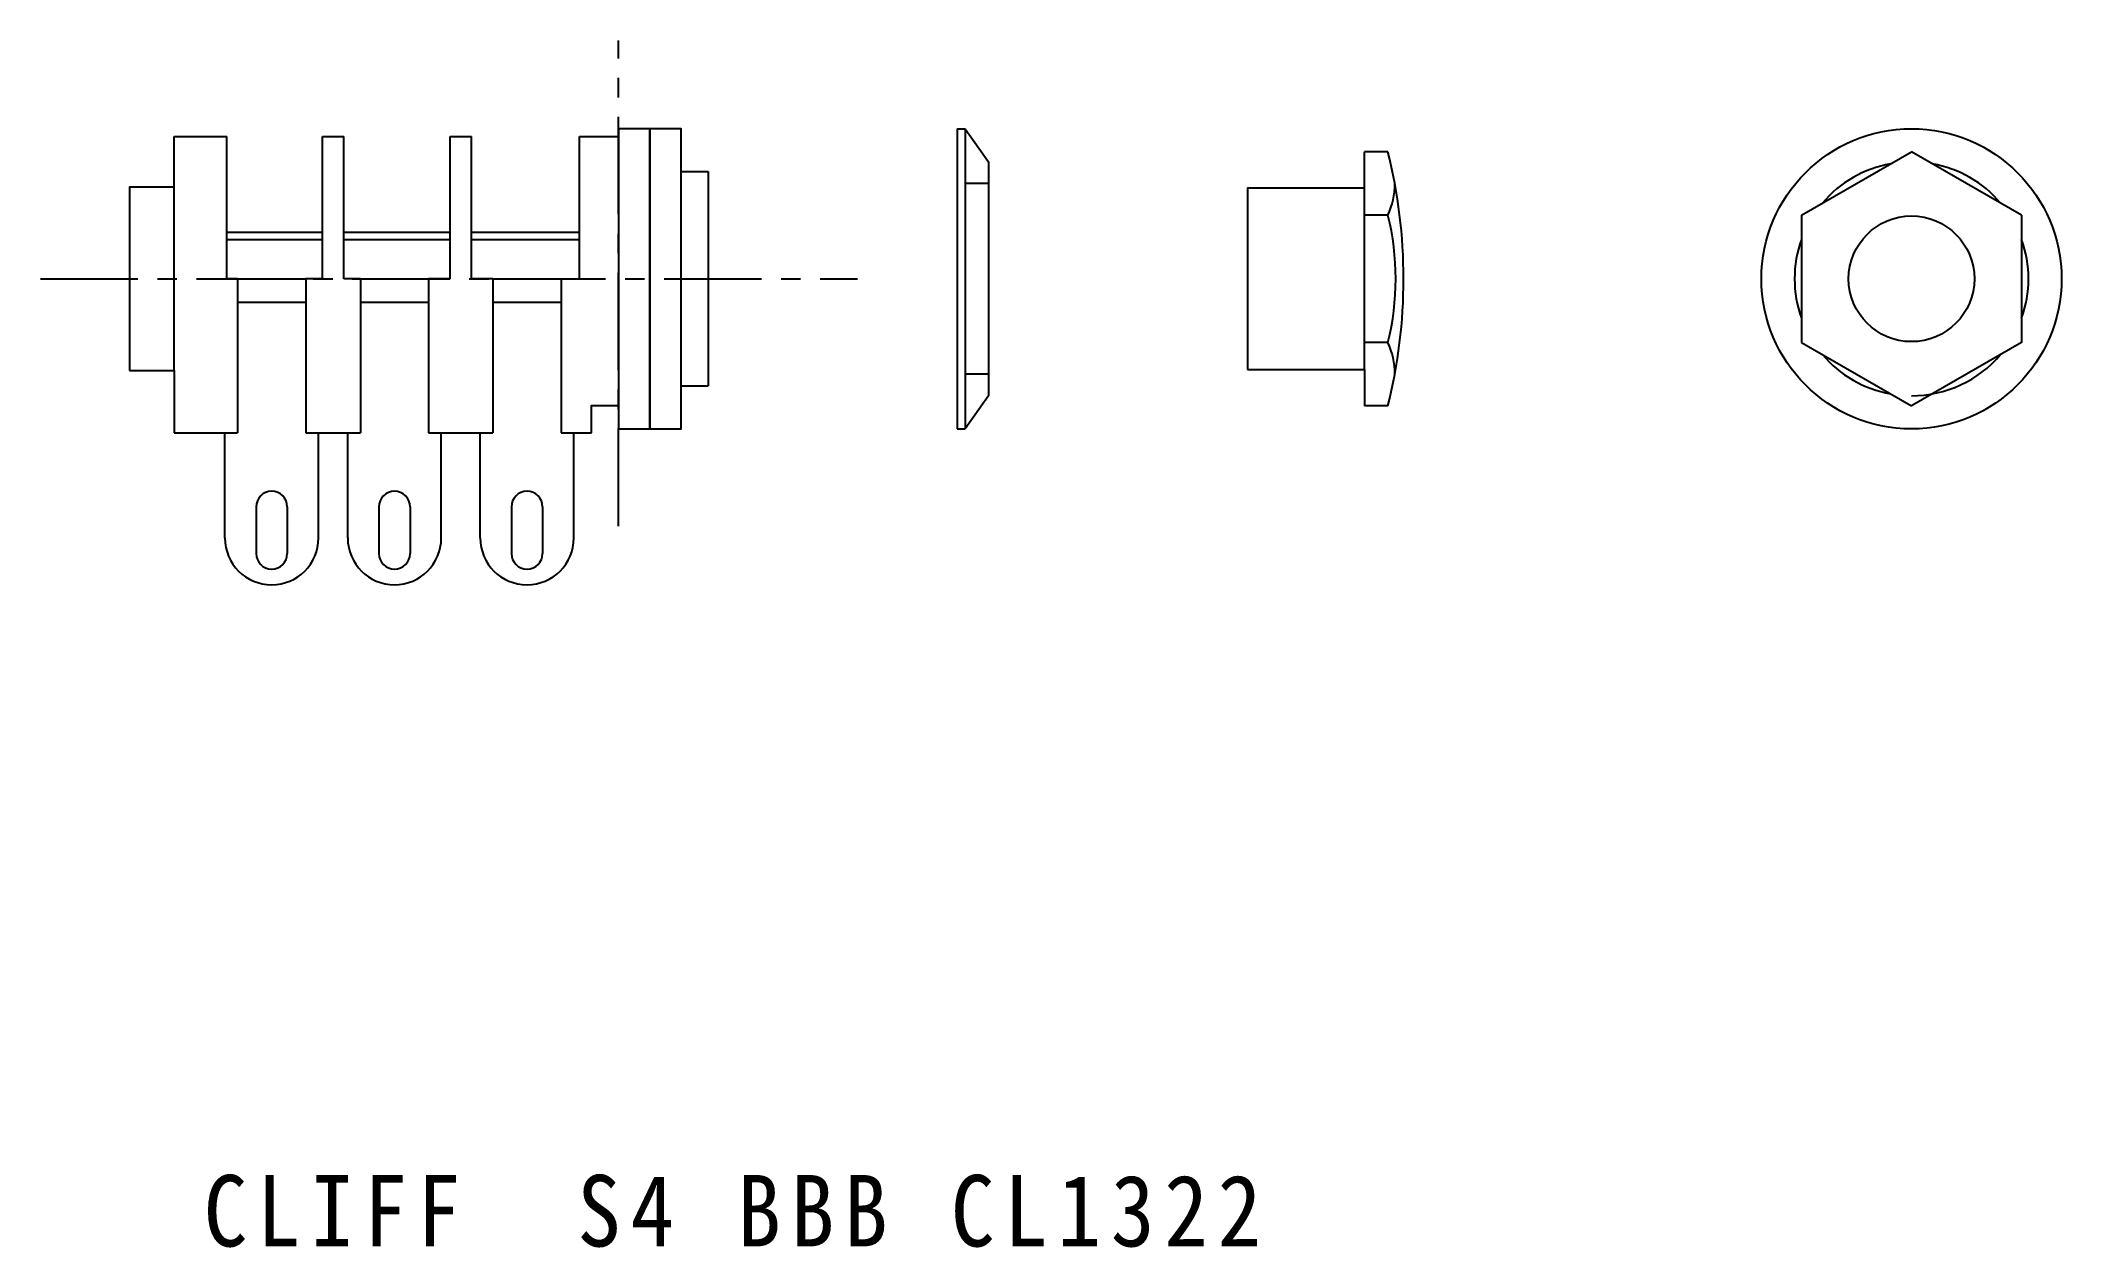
# Model space of a CAD drawing. Units: millimetres on the paper. Extents: x -128 to -24, y -48 to 14.
import ezdxf

# ---------------------------------------------------------------- set-up
doc = ezdxf.new("R2010")
doc.units = ezdxf.units.MM
doc.linetypes.add('CHAIN1', pattern=[8, 5, -1, 1, -1])
doc.linetypes.add('DASHED1', pattern=[1.8, 1.2, -0.6])
doc.layers.add('0-0_OUTLINE1', color=3, linetype='Continuous')
doc.layers.add('0-5', color=4, linetype='CHAIN1')
doc.styles.add('ＭＳ ゴシック', font='')
doc.styles.get('ＭＳ ゴシック').set_extended_font_data('MS Gothic')

msp = doc.modelspace()

# ---------------------------------------------------------------- linework, layer by layer
at = {"layer": '0-0_OUTLINE1'}
for p, q in [((-120.639, 6.323), (-120.639, 8.923)), ((-120.639, 8.923), (-117.939, 8.923)), ((-117.939, 1.623), (-117.939, 8.923)), ((-113.039, 8.923), (-111.939, 8.923)), ((-113.039, 1.623), (-113.039, 8.923)), ((-111.939, 1.623), (-111.939, 8.923)), ((-106.489, 8.923), (-105.389, 8.923)), ((-106.489, 1.623), (-106.489, 8.923)), ((-105.389, 1.623), (-105.389, 8.923)), ((-99.839, 8.923), (-97.839, 8.923)), ((-99.839, 1.623), (-99.839, 8.923)), ((-97.839, 8.923), (-97.839, -4.877)), ((-80.462, 9.323), (-80.462, -6.077)), ((-80.462, 9.323), (-80.062, 9.323)), ((-80.062, 9.323), (-80.062, -6.077)), ((-80.062, 9.323), (-78.862, 7.623)), ((-78.862, 7.623), (-78.862, -4.377)), ((-59.566, 6.273), (-59.566, 8.147)), ((-58.366, 8.147), (-59.566, 8.147)), ((-37.154, 4.885), (-31.504, 8.147)), ((-25.854, 4.885), (-31.504, 8.147)), ((-94.639, 7.123), (-93.239, 7.123)), ((-93.239, 7.123), (-93.239, -3.877)), ((-59.566, -3.027), (-59.566, 6.273)), ((-58.366, 4.885), (-59.566, 4.885)), ((-37.154, 4.885), (-37.154, -1.639)), ((-117.939, 4.023), (-113.039, 4.023)), ((-113.039, 3.623), (-117.939, 3.623)), ((-111.939, 4.023), (-106.489, 4.023)), ((-106.489, 3.623), (-111.939, 3.623)), ((-105.389, 4.023), (-99.839, 4.023)), ((-99.839, 3.623), (-105.389, 3.623)), ((-117.389, 1.623), (-117.939, 1.623)), ((-117.389, 1.623), (-117.389, -6.277)), ((-117.389, 1.623), (-113.889, 1.623)), ((-113.889, 1.623), (-113.889, -6.277)), ((-113.039, 1.623), (-113.889, 1.623)), ((-111.089, 1.623), (-111.939, 1.623)), ((-111.089, 1.623), (-111.089, -6.277)), ((-111.089, 1.623), (-107.589, 1.623)), ((-107.589, 1.623), (-107.589, -6.277)), ((-106.489, 1.623), (-107.589, 1.623)), ((-104.289, 1.623), (-105.389, 1.623)), ((-104.289, 1.623), (-104.289, -6.277)), ((-104.289, 1.623), (-100.789, 1.623)), ((-100.789, 1.623), (-100.789, -6.277)), ((-100.789, 1.623), (-99.839, 1.623)), ((-117.389, 0.423), (-113.889, 0.423)), ((-111.089, 0.423), (-107.589, 0.423)), ((-104.289, 0.423), (-100.789, 0.423)), ((-58.366, -1.639), (-59.566, -1.639)), ((-37.154, -1.639), (-31.504, -4.901)), ((-120.639, -3.077), (-120.639, -6.277)), ((-65.566, -3.027), (-59.566, -3.027)), ((-59.566, -3.027), (-59.566, -4.901)), ((-94.639, -3.877), (-93.239, -3.877)), ((-78.862, -4.377), (-80.062, -6.077)), ((-58.366, -4.901), (-59.566, -4.901)), ((-80.462, -6.077), (-80.062, -6.077)), ((-120.639, -6.277), (-117.389, -6.277)), ((-118.039, -11.677), (-118.039, -6.277)), ((-113.889, -6.277), (-111.089, -6.277)), ((-113.239, -11.677), (-113.239, -6.277)), ((-111.739, -11.677), (-111.739, -6.277)), ((-107.589, -6.277), (-104.289, -6.277)), ((-106.939, -11.677), (-106.939, -6.277)), ((-104.939, -11.677), (-104.939, -6.277)), ((-100.789, -6.277), (-99.239, -6.277)), ((-100.139, -11.677), (-100.139, -6.277)), ((-116.439, -10.077), (-116.439, -12.477)), ((-114.839, -10.077), (-114.839, -12.477)), ((-110.139, -10.077), (-110.139, -12.477)), ((-108.539, -10.077), (-108.539, -12.477)), ((-103.339, -10.077), (-103.339, -12.477)), ((-101.739, -10.077), (-101.739, -12.477)), ((-116.439, -13.94), (-116.439, -13.946)), ((-114.839, -13.94), (-114.839, -13.946)), ((-110.139, -13.94), (-110.139, -13.946)), ((-108.539, -13.94), (-108.539, -13.946)), ((-103.339, -13.94), (-103.339, -13.946)), ((-101.739, -13.94), (-101.739, -13.946))]:
    msp.add_line(p, q, dxfattribs=at)
at = {"layer": '0-0_OUTLINE1', "color": 4, "linetype": 'DASHED1'}
for p, q in [((-78.862, 6.523), (-80.462, 6.523)), ((-78.862, -3.277), (-80.462, -3.277))]:
    msp.add_line(p, q, dxfattribs=at)
at = {"layer": '0-0_OUTLINE1'}
for points in [[(-97.839, -6.077), (-96.239, -6.077), (-96.239, 9.323), (-97.839, 9.323)], [(-96.239, -6.077), (-94.639, -6.077), (-94.639, 9.323), (-96.239, 9.323)], [(-122.939, -3.077), (-120.639, -3.077), (-120.639, 6.323), (-122.939, 6.323)]]:
    msp.add_lwpolyline(points, close=True, dxfattribs=at)
for points in [[(-59.566, 6.273), (-65.566, 6.273), (-65.566, -3.027)], [(-25.854, 4.885), (-25.854, -1.639), (-31.504, -4.901)], [(-99.239, -6.277), (-99.239, -4.877), (-97.839, -4.877)]]:
    msp.add_lwpolyline(points, dxfattribs=at)
for radius in [7.7, 3.225]:
    msp.add_circle((-31.504, 1.623), radius, dxfattribs=at)
for centre, radius, start, end in [((-84.568, 1.623), 27.002, 346.01823, 13.98177), ((-31.504, 1.623), 6, 100.33336, 139.66664), ((-31.504, 1.623), 6, 40.33336, 79.66664), ((-61.958, 6.516), 3.945, 335.57799, 360), ((-71.467, 1.623), 13.501, 346.01823, 13.98177), ((-31.504, 1.623), 6, 160.33336, 199.66664), ((-31.504, 1.623), 6, 340.33336, 19.66664), ((-61.958, -3.27), 3.945, 0, 24.42201), ((-31.504, 1.623), 6, 220.33336, 259.66664), ((-31.504, 1.623), 6, 270, 319.66664), ((-115.639, -10.077), 0.8, 0, 180), ((-109.339, -10.077), 0.8, 0, 180), ((-102.539, -10.077), 0.8, 0, 180), ((-115.639, -11.677), 2.4, 180, 0), ((-109.339, -11.677), 2.4, 180, 0), ((-102.539, -11.677), 2.4, 180, 0), ((-115.639, -12.477), 0.8, 180, 0), ((-109.339, -12.477), 0.8, 180, 0), ((-102.539, -12.477), 0.8, 180, 0)]:
    msp.add_arc(centre, radius, start, end, dxfattribs=at)
at = {"layer": '0-5'}
for p, q in [((-97.839, -11.065), (-97.839, 13.858)), ((-127.506, 1.623), (-85.586, 1.623))]:
    msp.add_line(p, q, dxfattribs=at)

# ---------------------------------------------------------------- texts
at = {"layer": '0-0_OUTLINE1', "insert": (-119.135, -48.093), "char_height": 3.666, "attachment_point": 7, "style": 'ＭＳ ゴシック'}
msp.add_mtext('\\T1.22;\\W0.9;CLIFF\\~\\~S4\\~BBB\\~CL1322', dxfattribs=at)

doc.saveas('drawing.dxf')
